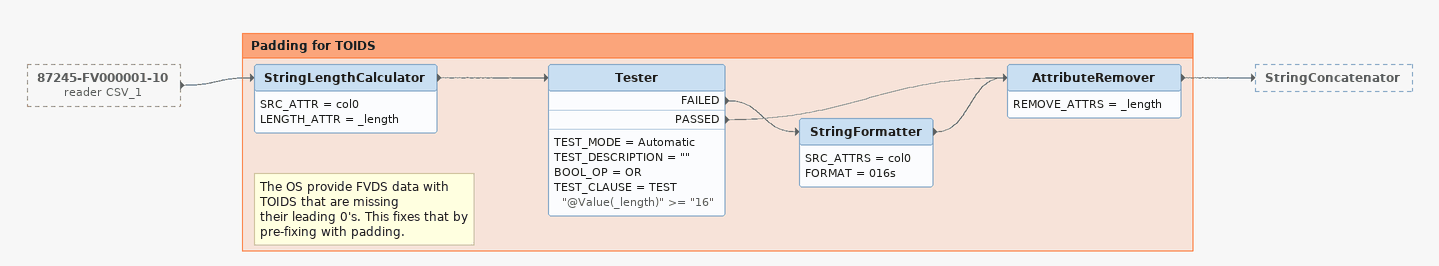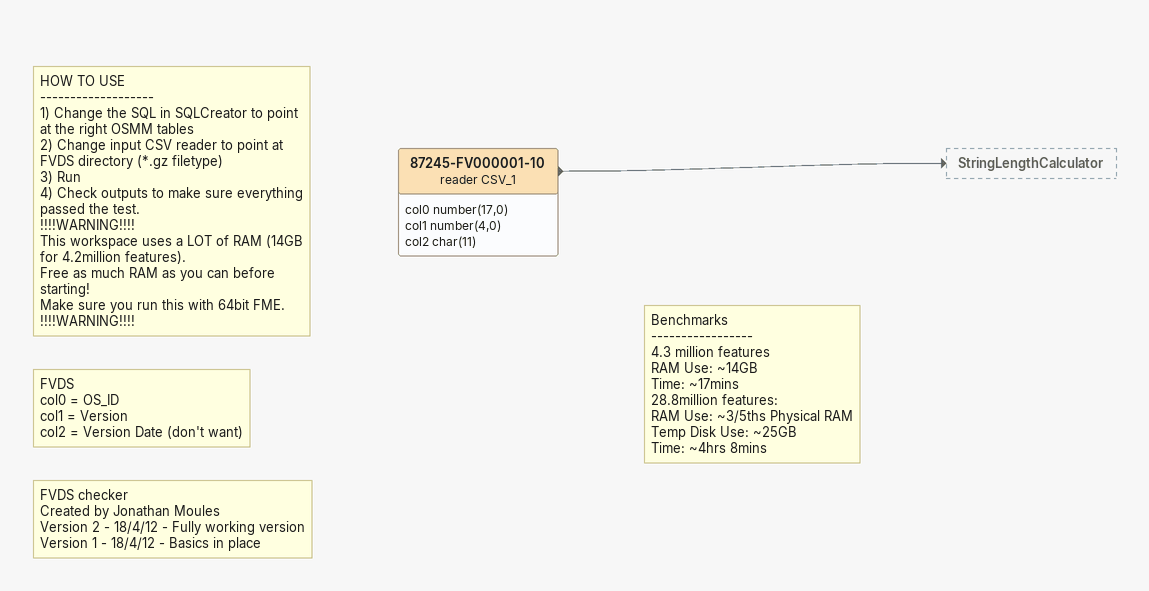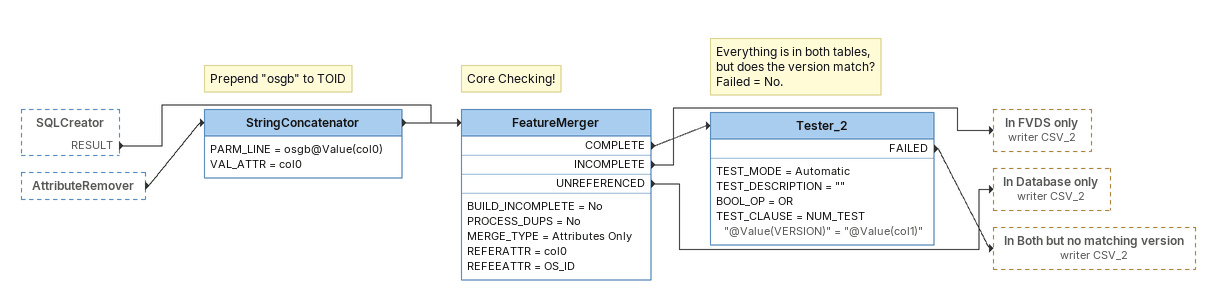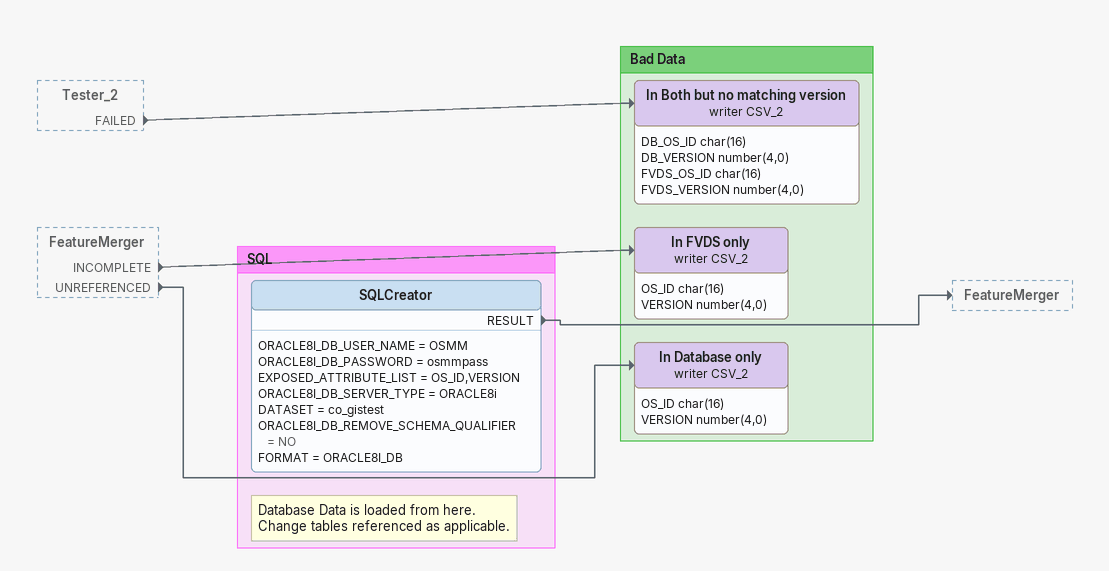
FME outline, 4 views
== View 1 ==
87245-FV000001-10 (reader CSV_1) [outside]
    -> StringLengthCalculator

Bookmark: Padding for TOIDS
Note: The OS provide FVDS data with TOIDS that are missing / their leading 0's. This fixes that by pre-fixing with padding.
StringLengthCalculator
    SRC_ATTR = col0
    LENGTH_ATTR = _length
    -> Tester
Tester
    TEST_MODE = Automatic
    TEST_DESCRIPTION = ""
    BOOL_OP = OR
    TEST_CLAUSE = TEST "@Value(_length)" >= "16"
    FAILED -> StringFormatter
    PASSED -> AttributeRemover
StringFormatter
    SRC_ATTRS = col0
    FORMAT = 016s
    -> AttributeRemover
AttributeRemover
    REMOVE_ATTRS = _length
    -> StringConcatenator

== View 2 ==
Note: HOW TO USE / ------------------- / 1) Change the SQL in SQLCreator to point at the right OSMM tables / 2) Change input CSV reader to point at FVDS directory (*.gz filetype) / 3) Run / 4) Check outputs to make sure everything passed the test. / !!!!WARNING!!!! / This workspace uses a LOT of RAM (14GB for 4.2million features). / Free as much RAM as you can before starting! / Make sure you run this with 64bit FME. / !!!!WARNING!!!!
Note: FVDS checker / Created by Jonathan Moules / Version 2 - 18/4/12 - Fully working version / Version 1 - 18/4/12 - Basics in place
Note: FVDS / col0 = OS_ID / col1 = Version / col2 = Version Date (don't want)
Note: Benchmarks / ----------------- / 4.3 million features / RAM Use: ~14GB / Time: ~17mins / 28.8million features: / RAM Use: ~3/5ths Physical RAM / Temp Disk Use: ~25GB / Time: ~4hrs 8mins
87245-FV000001-10 (reader CSV_1)
    attributes: col0 number(17,0), col1 number(4,0), col2 char(11)
    -> StringLengthCalculator

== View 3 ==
SQLCreator [outside]
    RESULT -> FeatureMerger
AttributeRemover [outside]
    -> StringConcatenator
Note: Prepend "osgb" to TOID
StringConcatenator
    PARM_LINE = osgb@Value(col0)
    VAL_ATTR = col0
    -> FeatureMerger
Note: Core Checking!
FeatureMerger
    BUILD_INCOMPLETE = No
    PROCESS_DUPS = No
    MERGE_TYPE = Attributes Only
    REFERATTR = col0
    REFEEATTR = OS_ID
    COMPLETE -> Tester_2
    INCOMPLETE -> In FVDS only (writer CSV_2)
    UNREFERENCED -> In Database only (writer CSV_2)
Note: Everything is in both tables, / but does the version match? / Failed = No.
Tester_2
    TEST_MODE = Automatic
    TEST_DESCRIPTION = ""
    BOOL_OP = OR
    TEST_CLAUSE = NUM_TEST "@Value(VERSION)" = "@Value(col1)"
    FAILED -> In Both but no matching version (writer CSV_2)

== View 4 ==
Tester_2 [outside]
    FAILED -> In Both but no matching version (writer CSV_2)
FeatureMerger [outside]
    INCOMPLETE -> In FVDS only (writer CSV_2)
    UNREFERENCED -> In Database only (writer CSV_2)

Bookmark: SQL
Note: Database Data is loaded from here. / Change tables referenced as applicable.
SQLCreator
    ORACLE8I_DB_USER_NAME = OSMM
    ORACLE8I_DB_PASSWORD = osmmpass
    EXPOSED_ATTRIBUTE_LIST = OS_ID,VERSION
    ORACLE8I_DB_SERVER_TYPE = ORACLE8i
    DATASET = co_gistest
    ORACLE8I_DB_REMOVE_SCHEMA_QUALIFIER = NO
    FORMAT = ORACLE8I_DB
    RESULT -> FeatureMerger

Bookmark: Bad Data
In Both but no matching version (writer CSV_2)
    attributes: DB_OS_ID char(16), DB_VERSION number(4,0), FVDS_OS_ID char(16), FVDS_VERSION number(4,0)
In FVDS only (writer CSV_2)
    attributes: OS_ID char(16), VERSION number(4,0)
In Database only (writer CSV_2)
    attributes: OS_ID char(16), VERSION number(4,0)
